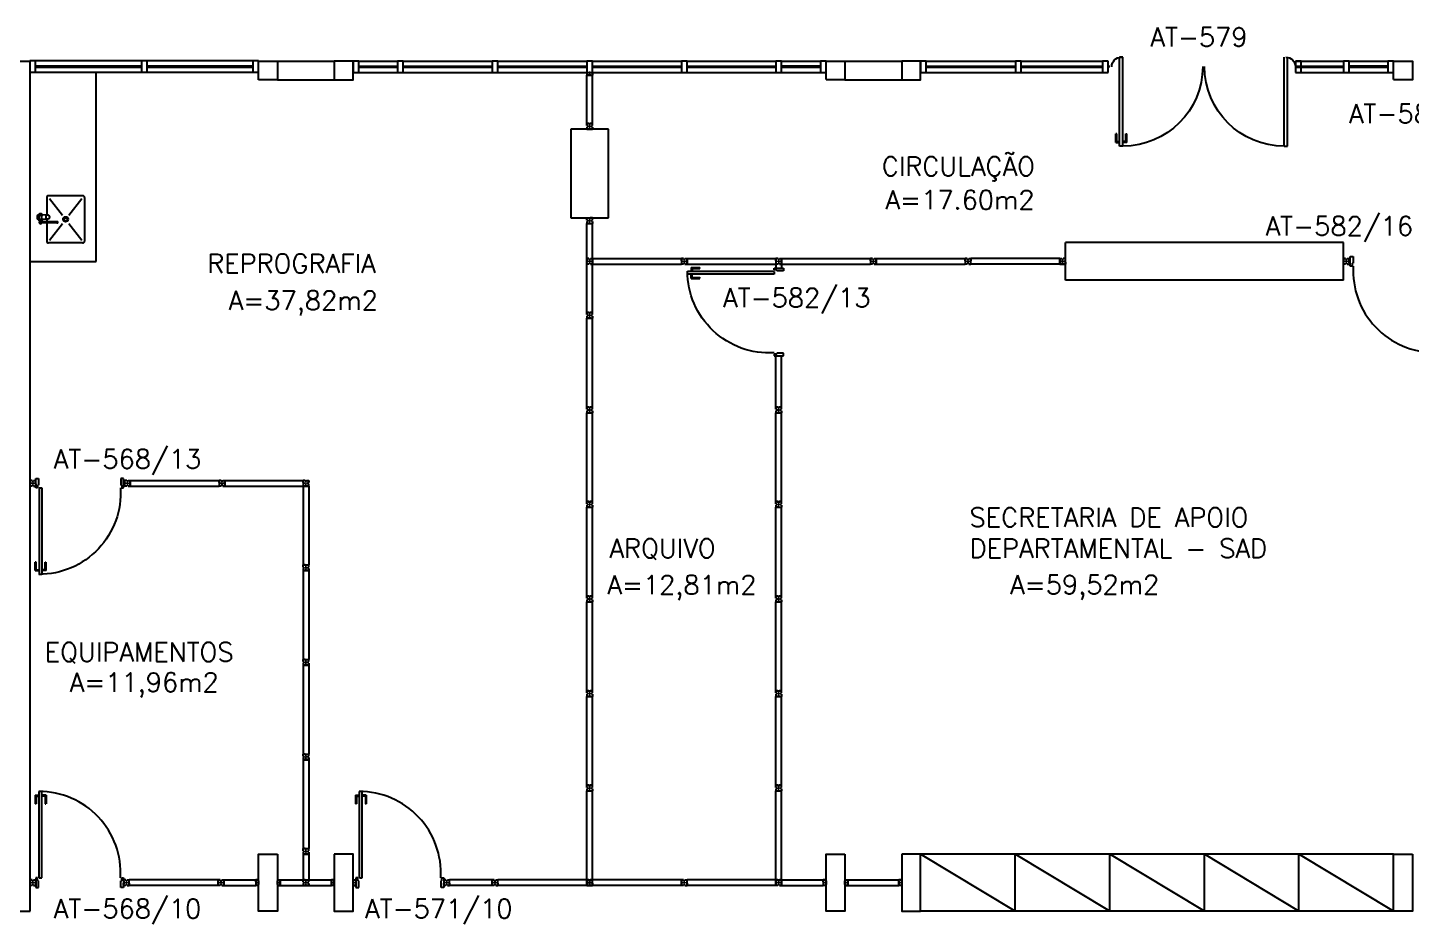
# Model space of a CAD drawing. Extents: x 34 to 586, y 527 to 658.
# Drawn here: x 136.13 to 150.76, y 550.51 to 560 of the extents above; entities that cross this region are included whole.
import ezdxf

# ---------------------------------------------------------------- set-up
doc = ezdxf.new("R2010")
doc.units = 0
doc.header["$LTSCALE"] = 0.02
doc.header["$MEASUREMENT"] = 0
doc.layers.get('0').update_dxf_attribs({"linetype": 'CONTINUOUS'})
for name, color, linetype in [('ALV', 2, 'CONTINUOUS'), ('AREA', 2, 'CONTINUOUS'), ('BANC', 2, 'CONTINUOUS'), ('DIV', 2, 'CONTINUOUS'), ('ESQ', 2, 'CONTINUOUS'), ('ESTR', 3, 'CONTINUOUS'), ('PEÇAS', 1, 'CONTINUOUS'), ('TEXTO', 2, 'CONTINUOUS'), ('TEXTO-ENDEREÇO', 2, 'CONTINUOUS')]:
    doc.layers.add(name, color=color, linetype=linetype)
doc.styles.add('UNB-100', font='simplex.shx', dxfattribs={"height": 0.2})
doc.styles.add('UNB-100-1', font='simplex.shx', dxfattribs={"height": 0.2})

# ---------------------------------------------------------------- blocks, each defined once
blk = doc.blocks.new('DIV-TTN')
for p, q in [((-0.0051, 0), (0.0051, 0)), ((0, -0.0051), (0, 0.0051)), ((0.0205, 0.006), (0.03, 0.006)), ((0.0205, -0.006), (0.0205, 0.006)), ((0.03, 0.03), (0.97, 0.03)), ((0.03, 0.03), (0.03, -0.03)), ((0.03, 0.009), (0.03, 0.027)), ((0.03, 0.005), (0.03, -0.005)), ((0.97, 0.03), (0.97, -0.03)), ((0.9795, 0.006), (0.97, 0.006)), ((0.97, 0.005), (0.97, -0.005)), ((0.9795, -0.006), (0.9795, 0.006)), ((1.0051, 0), (0.9949, 0)), ((0.9949, 0), (1.0051, 0)), ((1, -0.0051), (1, 0.0051)), ((0.0205, -0.006), (0.03, -0.006)), ((0.03, -0.03), (0.03, -0.009)), ((0.03, -0.009), (0.03, -0.027)), ((0.03, -0.03), (0.97, -0.03)), ((0.9795, -0.006), (0.97, -0.006))]:
    blk.add_line(p, q)
blk = doc.blocks.new('ESQCIR-TTN')
for p, q in [((0, 0), (0, -0.12)), ((0.06, 0), (0, 0)), ((0.06, 0), (0.477, 0)), ((0.06, -0.12), (0.06, 0)), ((0.53, 0), (0.47, 0)), ((0.47, 0), (0.47, -0.12)), ((0.53, 0), (1.472, 0)), ((0.53, -0.12), (0.53, 0)), ((1.53, 0), (1.47, 0)), ((1.47, 0), (1.47, -0.12)), ((1.53, 0), (2.472, 0)), ((1.53, -0.12), (1.53, 0)), ((2.53, 0), (2.47, 0)), ((2.47, 0), (2.47, -0.12)), ((2.53, 0), (3.472, 0)), ((2.53, -0.12), (2.53, 0)), ((3.53, 0), (3.47, 0)), ((3.47, 0), (3.47, -0.12)), ((3.53, 0), (4.472, 0)), ((3.53, -0.12), (3.53, 0)), ((4.53, 0), (4.47, 0)), ((4.47, 0), (4.47, -0.12)), ((4.53, 0), (4.941, 0)), ((4.53, -0.12), (4.53, 0)), ((4.941, 0), (4.941, -0.12)), ((5.001, 0), (4.941, 0)), ((5.001, -0.12), (5.001, 0)), ((0, -0.12), (0.06, -0.12)), ((0.06, -0.054), (0.477, -0.054)), ((0.06, -0.066), (0.477, -0.066)), ((0.06, -0.12), (0.477, -0.12)), ((0.47, -0.12), (0.53, -0.12)), ((0.53, -0.054), (1.472, -0.054)), ((0.53, -0.066), (1.472, -0.066)), ((0.53, -0.12), (1.472, -0.12)), ((1.47, -0.12), (1.53, -0.12)), ((1.53, -0.054), (2.472, -0.054)), ((1.53, -0.066), (2.472, -0.066)), ((1.53, -0.12), (2.472, -0.12)), ((2.47, -0.12), (2.53, -0.12)), ((2.53, -0.054), (3.472, -0.054)), ((2.53, -0.066), (3.472, -0.066)), ((2.53, -0.12), (3.472, -0.12)), ((3.47, -0.12), (3.53, -0.12)), ((3.53, -0.054), (4.472, -0.054)), ((3.53, -0.066), (4.472, -0.066)), ((3.53, -0.12), (4.472, -0.12)), ((4.47, -0.12), (4.53, -0.12)), ((4.53, -0.05), (4.941, -0.05)), ((4.53, -0.066), (4.941, -0.066)), ((4.53, -0.12), (4.941, -0.12)), ((4.941, -0.12), (5.001, -0.12))]:
    blk.add_line(p, q)
blk = doc.blocks.new('PDV2E-TTN')
at = {"layer": 'DIV', "color": 1}
for p, q in [((0.023, 0.925), (0.063, 0.925)), ((0.023, 0.925), (0.023, 0.835)), ((0.033, 0.915), (0.063, 0.915)), ((0.033, 0.915), (0.033, 0.835)), ((0.138, 0.925), (0.097, 0.925)), ((0.128, 0.915), (0.097, 0.915)), ((0.128, 0.915), (0.128, 0.835)), ((0.138, 0.925), (0.138, 0.835)), ((0.033, 0.835), (0.023, 0.835)), ((0.128, 0.835), (0.137, 0.835))]:
    blk.add_line(p, q, dxfattribs=at)
at = {"layer": 'DIV'}
for p, q in [((0.065, 0.05), (0.065, 0.965)), ((0.095, 0.965), (0.065, 0.965)), ((0.095, 0.05), (0.095, 0.965)), ((0.049, 0.05), (0.029, 0.05)), ((0.029, 0.05), (0.029, 0.035)), ((0.029, 0.035), (0.029, -0.035)), ((0.049, 0.02), (0.049, 0.05)), ((0.049, 0.02), (0.059, 0.02)), ((0.059, -0.05), (0.059, 0.02)), ((0.065, 0.05), (0.095, 0.05)), ((0.928, -0.05), (0.928, 0.02)), ((0.938, 0.02), (0.928, 0.02)), ((0.938, 0.05), (0.958, 0.05)), ((0.938, 0.02), (0.938, 0.05)), ((0.958, 0.05), (0.958, 0.035)), ((0.958, 0.035), (0.958, -0.035)), ((0.029, -0.035), (0.029, -0.05)), ((0.029, -0.05), (0.059, -0.05)), ((0.958, -0.05), (0.928, -0.05)), ((0.958, -0.035), (0.958, -0.05))]:
    blk.add_line(p, q, dxfattribs=at)
at = {"layer": 'DIV', "color": 1}
blk.add_arc((0.062, 0.1), 0.865, 356.6786, 90, dxfattribs=at)
blk = doc.blocks.new('DIVMT-TTN')
for p, q in [((-0.03, 0.03), (-0.03, 0.006)), ((-0.008, 0.03), (-0.03, 0.03)), ((-0.0185, 0.006), (-0.03, 0.006)), ((-0.0185, -0.006), (-0.0185, 0.006)), ((-0.008, 0.03), (-0.008, 0.02)), ((-0.008, 0.02), (0.008, 0.02)), ((-0.0051, 0), (0.0051, 0)), ((0.0051, 0), (-0.0051, 0)), ((-0.0051, 0), (0.0051, 0)), ((0, -0.0051), (0, 0.0051)), ((0, 0.0051), (0, -0.0051)), ((0.008, 0.03), (0.008, 0.02)), ((0.008, 0.03), (0.03, 0.03)), ((0.0205, 0.006), (0.03, 0.006)), ((0.0205, -0.006), (0.0205, 0.006)), ((0.0205, 0.006), (0.0205, -0.006)), ((0.0205, 0.006), (0.03, 0.006)), ((0.97, 0.03), (0.03, 0.03)), ((0.03, 0.006), (0.03, 0.03)), ((0.03, -0.03), (0.03, 0.03)), ((0.03, -0.005), (0.03, 0.005)), ((0.97, -0.03), (0.97, 0.03)), ((0.97, 0.03), (0.97, 0.009)), ((0.97, 0.009), (0.97, 0.027)), ((0.9795, 0.006), (0.97, 0.006)), ((0.97, -0.005), (0.97, 0.005)), ((0.9795, 0.006), (0.9795, -0.006)), ((1.0051, 0), (0.9949, 0)), ((1, 0.0051), (1, -0.0051)), ((-0.0185, -0.006), (-0.03, -0.006)), ((-0.03, -0.03), (-0.03, -0.006)), ((-0.008, -0.03), (-0.03, -0.03)), ((-0.008, -0.03), (-0.008, -0.02)), ((-0.008, -0.02), (0.008, -0.02)), ((0.008, -0.03), (0.008, -0.02)), ((0.008, -0.03), (0.03, -0.03)), ((0.0205, -0.006), (0.03, -0.006)), ((0.0205, -0.006), (0.03, -0.006)), ((0.03, -0.006), (0.03, -0.03)), ((0.97, -0.03), (0.03, -0.03)), ((0.9795, -0.006), (0.97, -0.006)), ((0.97, -0.009), (0.97, -0.027))]:
    blk.add_line(p, q)
blk = doc.blocks.new('PILINT-TTN')
for points in [[(0, -0.197), (0, 0), (0.2, 0), (0.2, -0.2), (0, -0.2)], [(1, 0), (0.8, 0), (0.8, -0.2), (1, -0.2), (1, 0), (1, -0.12)]]:
    blk.add_lwpolyline(points)
for points in [[(0.2, -8.39), (0.2, -8.99), (0, -8.99), (0, -8.39)], [(0.8, -8.39), (0.8, -8.99), (1, -8.99), (1, -8.39)]]:
    blk.add_lwpolyline(points, close=True)
blk = doc.blocks.new('MTT-TTN')
for p, q in [((-0.008, 0.03), (-0.03, 0.03)), ((-0.03, 0.03), (-0.03, 0.006)), ((-0.0185, 0.006), (-0.03, 0.006)), ((-0.0185, -0.006), (-0.0185, 0.006)), ((-0.008, 0.03), (-0.008, 0.02)), ((-0.008, 0.02), (0.008, 0.02)), ((-0.0051, 0), (0.0051, 0)), ((0, -0.0051), (0, 0.0051)), ((0.008, 0.03), (0.03, 0.03)), ((0.008, 0.03), (0.008, 0.02)), ((0.0205, -0.006), (0.0205, 0.006)), ((0.0205, 0.006), (0.03, 0.006)), ((0.03, 0.006), (0.03, 0.03)), ((-0.03, -0.03), (-0.03, -0.006)), ((-0.0185, -0.006), (-0.03, -0.006)), ((-0.008, -0.03), (-0.03, -0.03)), ((-0.008, -0.02), (0.008, -0.02)), ((-0.008, -0.03), (-0.008, -0.02)), ((0.008, -0.03), (0.008, -0.02)), ((0.008, -0.03), (0.03, -0.03)), ((0.0205, -0.006), (0.03, -0.006)), ((0.03, -0.006), (0.03, -0.03))]:
    blk.add_line(p, q)
blk = doc.blocks.new('MTINI-TTN')
for p, q in [((-0.03, 0.008), (-0.03, 0.03)), ((0.03, 0.03), (-0.03, 0.03)), ((-0.03, 0.008), (-0.02, 0.008)), ((-0.009, 0.03), (-0.027, 0.03)), ((-0.02, 0.008), (-0.02, 0)), ((-0.001, 0), (-0.02, 0)), ((-0.006, 0.02), (-0.006, 0.03)), ((-0.006, 0.023), (-0.006, 0.027)), ((-0.006, 0.02), (0.006, 0.02)), ((0.005, 0.03), (-0.005, 0.03)), ((0.005, 0), (-0.005, 0)), ((0.004, 0.02), (-0.004, 0.02)), ((0.02, 0), (-0.001, 0)), ((0, -0.005), (0, 0.005)), ((0.006, 0.02), (0.006, 0.03)), ((0.006, 0.023), (0.006, 0.027)), ((0.009, 0.03), (0.027, 0.03)), ((0.03, 0.008), (0.02, 0.008)), ((0.02, 0), (0.02, 0.008)), ((0.03, 0.008), (0.03, 0.03))]:
    blk.add_line(p, q)
blk = doc.blocks.new('INOXA1-P-TTN')
for p, q in [((0.12, 0.23), (0.12, 0.047)), ((0.22, 0.25), (0.14, 0.25)), ((0.15, 0.22), (0.287, 0.043)), ((0.5, 0.25), (0.22, 0.25)), ((0.353, 0.043), (0.49, 0.22)), ((0.52, 0.23), (0.52, -0.23)), ((0.043, 0.008), (0.043, -0.022)), ((0.062, 0.04), (0.071, 0.04)), ((0.131, 0.048), (0.076, 0.043)), ((0.131, -0.002), (0.076, 0.003)), ((0.22, -0.027), (0.054, -0.027)), ((0.22, -0.037), (0.054, -0.037)), ((0.063, -0.003), (0.063, -0.021)), ((0.12, -0.001), (0.12, -0.027)), ((0.12, -0.037), (0.12, -0.23)), ((0.15, -0.22), (0.287, -0.043)), ((0.231, -0.027), (0.22, -0.027)), ((0.231, -0.037), (0.22, -0.037)), ((0.353, -0.043), (0.49, -0.22)), ((0.22, -0.25), (0.14, -0.25)), ((0.5, -0.25), (0.22, -0.25))]:
    blk.add_line(p, q)
blk.add_lwpolyline([(0.076, 0.003), (0.072, 0.004), (0.069, 0.009), (0.067, 0.015), (0.066, 0.023), (0.067, 0.031), (0.069, 0.037), (0.072, 0.042), (0.076, 0.043)])
blk.add_lwpolyline([(0.131, 0.048), (0.137, 0.046), (0.143, 0.041), (0.147, 0.033), (0.148, 0.023), (0.147, 0.013), (0.143, 0.006), (0.137, 0), (0.131, -0.002), (0.125, 0), (0.119, 0.006), (0.115, 0.013), (0.114, 0.023), (0.115, 0.033), (0.119, 0.041), (0.125, 0.046)], close=True)
for radius in [0.0266, 0.0163]:
    blk.add_circle((0.32, 0), radius)
for centre, radius, start, end in [((0.14, 0.23), 0.02, 90, 180), ((0.5, 0.23), 0.02, 360, 90), ((0.054, 0.023), 0.0349, 36.1705, 252.2568), ((0.054, 0.023), 0.0189, 62.7367, 235.7375), ((0.073, -0.003), 0.01, 102.8285, 180), ((0.054, 0.023), 0.0349, 285.5373, 323.9987), ((0.054, -0.032), 0.0145, 20.161, 339.839), ((0.054, -0.032), 0.005, 90.0037, 269.9963), ((0.231, -0.032), 0.00738, 222.6559, 137.3441), ((0.231, -0.032), 0.005, 269.9935, 90.0065), ((0.14, -0.23), 0.02, 180, 270), ((0.5, -0.23), 0.02, 270, 360)]:
    blk.add_arc(centre, radius, start, end)
blk = doc.blocks.new('PDVDP-TTN')
at = {"color": 2}
for p, q in [((0.112, 0.84), (0.112, -0.1)), ((0.147, 0.84), (0.112, 0.84)), ((0.147, 0.84), (0.147, -0.1)), ((1.853, 0.84), (1.888, 0.84)), ((1.853, 0.84), (1.853, -0.1)), ((1.888, 0.84), (1.888, -0.1)), ((0.009, 0), (-0.009, 0)), ((0, -0.012), (0, 0.01)), ((0.147, -0.1), (0.112, -0.1))]:
    blk.add_line(p, q, dxfattribs=at)
at = {"color": 1}
for centre, radius, start, end in [((0.148, -0.002), 0.843, 0, 90), ((1.853, -0.002), 0.843, 90, 180), ((0.131, 0), 0.101, 180, 270), ((1.87, 0), 0.101, 270, 0)]:
    blk.add_arc(centre, radius, start, end, dxfattribs=at)

msp = doc.modelspace()

# ---------------------------------------------------------------- linework, layer by layer
at = {"layer": 'ALV'}
for p, q in [((133.176, 559.643), (136.16, 559.643)), ((136.16, 550.653), (136.16, 559.643)), ((138.776, 559.643), (139.378, 559.643)), ((144.776, 559.643), (145.378, 559.643)), ((138.776, 559.443), (139.378, 559.443)), ((144.776, 559.443), (145.378, 559.443)), ((133.576, 550.653), (136.16, 550.653))]:
    msp.add_line(p, q, dxfattribs=at)
at = {"layer": 'BANC'}
for p, q in [((136.86, 557.524), (136.86, 559.524)), ((136.16, 557.524), (136.86, 557.524))]:
    msp.add_line(p, q, dxfattribs=at)
at = {"layer": 'DIV'}
for p, q in [((142.046, 559.515), (142.056, 559.515)), ((142.046, 559.515), (142.046, 559.493)), ((142.046, 558.983), (142.046, 559.493)), ((142.07, 559.493), (142.046, 559.493)), ((142.046, 559.493), (142.106, 559.493)), ((142.056, 559.523), (142.056, 559.515)), ((142.07, 559.503), (142.082, 559.503)), ((142.07, 559.503), (142.07, 559.493)), ((142.082, 559.503), (142.07, 559.503)), ((142.07, 559.503), (142.07, 559.493)), ((142.071, 559.523), (142.081, 559.523)), ((142.081, 559.523), (142.071, 559.523)), ((142.071, 559.493), (142.081, 559.493)), ((142.076, 559.528), (142.076, 559.518)), ((142.076, 559.518), (142.076, 559.528)), ((142.076, 559.528), (142.076, 559.518)), ((142.082, 559.503), (142.082, 559.493)), ((142.082, 559.503), (142.082, 559.493)), ((142.082, 559.493), (142.106, 559.493)), ((142.096, 559.523), (142.096, 559.515)), ((142.106, 559.515), (142.096, 559.515)), ((142.106, 559.515), (142.106, 559.493)), ((142.106, 558.983), (142.106, 559.493)), ((142.046, 558.983), (142.106, 558.983)), ((142.046, 558.961), (142.046, 558.983)), ((142.046, 558.983), (142.07, 558.983)), ((142.067, 558.983), (142.049, 558.983)), ((142.07, 558.974), (142.07, 558.983)), ((142.07, 558.972), (142.07, 558.983)), ((142.071, 558.983), (142.081, 558.983)), ((142.082, 558.974), (142.082, 558.983)), ((142.082, 558.972), (142.082, 558.983)), ((142.106, 558.983), (142.082, 558.983)), ((142.085, 558.983), (142.103, 558.983)), ((142.106, 558.983), (142.085, 558.983)), ((142.106, 558.961), (142.106, 558.983)), ((142.276, 558.923), (141.876, 558.923)), ((141.876, 558.923), (141.876, 557.983)), ((142.046, 558.961), (142.056, 558.961)), ((142.046, 558.945), (142.056, 558.945)), ((142.046, 558.945), (142.046, 558.923)), ((142.07, 558.923), (142.046, 558.923)), ((142.046, 558.923), (142.106, 558.923)), ((142.056, 558.961), (142.056, 558.945)), ((142.082, 558.974), (142.07, 558.974)), ((142.07, 558.972), (142.082, 558.972)), ((142.07, 558.933), (142.082, 558.933)), ((142.07, 558.933), (142.07, 558.923)), ((142.082, 558.933), (142.07, 558.933)), ((142.07, 558.933), (142.07, 558.923)), ((142.081, 558.953), (142.071, 558.953)), ((142.071, 558.953), (142.081, 558.953)), ((142.081, 558.953), (142.071, 558.953)), ((142.071, 558.923), (142.081, 558.923)), ((142.076, 558.948), (142.076, 558.958)), ((142.076, 558.958), (142.076, 558.948)), ((142.076, 558.948), (142.076, 558.958)), ((142.076, 558.958), (142.076, 558.948)), ((142.082, 558.933), (142.082, 558.923)), ((142.082, 558.933), (142.082, 558.923)), ((142.082, 558.923), (142.106, 558.923)), ((142.106, 558.961), (142.096, 558.961)), ((142.096, 558.961), (142.096, 558.945)), ((142.106, 558.945), (142.096, 558.945)), ((142.106, 558.945), (142.106, 558.923)), ((142.276, 557.983), (142.276, 558.923)), ((147.65, 558.873), (147.64, 558.873)), ((147.64, 558.783), (147.64, 558.873)), ((147.65, 558.793), (147.65, 558.873)), ((147.745, 558.873), (147.755, 558.873)), ((147.745, 558.793), (147.745, 558.873)), ((147.755, 558.783), (147.755, 558.873)), ((147.64, 558.783), (147.68, 558.783)), ((147.65, 558.793), (147.68, 558.793)), ((147.745, 558.793), (147.715, 558.793)), ((147.755, 558.783), (147.715, 558.783)), ((141.876, 557.983), (142.276, 557.983)), ((150.046, 557.724), (147.106, 557.724)), ((147.106, 557.324), (147.106, 557.724)), ((150.046, 557.324), (150.046, 557.724)), ((147.046, 557.532), (147.046, 557.554)), ((147.046, 557.554), (147.07, 557.554)), ((147.046, 557.532), (147.056, 557.532)), ((147.056, 557.532), (147.056, 557.516)), ((147.07, 557.543), (147.07, 557.554)), ((147.07, 557.543), (147.082, 557.543)), ((147.071, 557.524), (147.081, 557.524)), ((147.081, 557.524), (147.071, 557.524)), ((147.076, 557.529), (147.076, 557.519)), ((147.076, 557.519), (147.076, 557.529)), ((147.076, 557.529), (147.076, 557.519)), ((147.082, 557.543), (147.082, 557.554)), ((147.106, 557.554), (147.082, 557.554)), ((147.106, 557.532), (147.096, 557.532)), ((147.096, 557.532), (147.096, 557.516)), ((147.106, 557.532), (147.106, 557.554)), ((144.046, 557.494), (144.046, 557.453)), ((144.106, 557.494), (144.106, 557.453)), ((147.046, 557.516), (147.056, 557.516)), ((147.046, 557.516), (147.046, 557.494)), ((147.07, 557.494), (147.046, 557.494)), ((147.046, 557.494), (147.106, 557.494)), ((147.07, 557.504), (147.082, 557.504)), ((147.07, 557.504), (147.07, 557.494)), ((147.082, 557.504), (147.07, 557.504)), ((147.07, 557.504), (147.07, 557.494)), ((147.071, 557.494), (147.081, 557.494)), ((147.082, 557.504), (147.082, 557.494)), ((147.082, 557.504), (147.082, 557.494)), ((147.082, 557.494), (147.106, 557.494)), ((147.106, 557.516), (147.096, 557.516)), ((147.106, 557.516), (147.106, 557.494)), ((150.046, 557.324), (147.106, 557.324)), ((144.045, 555.983), (144.045, 556.524)), ((144.105, 555.983), (144.105, 556.524)), ((144.045, 555.983), (144.105, 555.983)), ((144.066, 555.983), (144.048, 555.983)), ((144.069, 555.974), (144.069, 555.983)), ((144.081, 555.974), (144.069, 555.974)), ((144.07, 555.983), (144.08, 555.983)), ((144.08, 555.953), (144.07, 555.953)), ((144.075, 555.948), (144.075, 555.958)), ((144.081, 555.974), (144.081, 555.983)), ((144.084, 555.983), (144.102, 555.983)), ((144.105, 555.983), (144.084, 555.983)), ((137.16, 555.184), (137.16, 555.208)), ((137.182, 555.208), (137.16, 555.208)), ((137.16, 555.208), (137.16, 555.148)), ((137.17, 555.184), (137.16, 555.184)), ((137.17, 555.184), (137.16, 555.184)), ((137.16, 555.183), (137.16, 555.173)), ((137.17, 555.184), (137.17, 555.172)), ((137.17, 555.172), (137.17, 555.184)), ((137.182, 555.208), (137.182, 555.198)), ((137.198, 555.198), (137.182, 555.198)), ((137.195, 555.178), (137.185, 555.178)), ((137.185, 555.178), (137.195, 555.178)), ((137.195, 555.178), (137.185, 555.178)), ((137.19, 555.183), (137.19, 555.173)), ((137.19, 555.173), (137.19, 555.183)), ((137.198, 555.208), (137.198, 555.198)), ((137.198, 555.208), (137.22, 555.208)), ((137.209, 555.184), (137.22, 555.184)), ((137.209, 555.184), (137.209, 555.172)), ((137.22, 555.208), (137.22, 555.184)), ((138.185, 555.178), (138.195, 555.178)), ((138.19, 555.173), (138.19, 555.183)), ((138.211, 555.172), (138.211, 555.184)), ((138.211, 555.184), (138.22, 555.184)), ((138.22, 555.208), (139.046, 555.208)), ((138.22, 555.208), (138.22, 555.148)), ((138.22, 555.187), (138.22, 555.205)), ((138.22, 555.183), (138.22, 555.173)), ((139.046, 555.184), (139.046, 555.208)), ((139.068, 555.208), (139.046, 555.208)), ((139.046, 555.208), (139.046, 555.148)), ((139.056, 555.184), (139.046, 555.184)), ((139.056, 555.184), (139.046, 555.184)), ((139.046, 555.183), (139.046, 555.173)), ((139.056, 555.184), (139.056, 555.172)), ((139.056, 555.172), (139.056, 555.184)), ((139.068, 555.208), (139.068, 555.198)), ((139.084, 555.198), (139.068, 555.198)), ((139.081, 555.178), (139.071, 555.178)), ((139.081, 555.178), (139.071, 555.178)), ((139.071, 555.178), (139.081, 555.178)), ((139.081, 555.178), (139.071, 555.178)), ((139.076, 555.183), (139.076, 555.173)), ((139.076, 555.183), (139.076, 555.173)), ((139.076, 555.173), (139.076, 555.183)), ((139.084, 555.208), (139.084, 555.198)), ((139.084, 555.208), (139.106, 555.208)), ((139.095, 555.184), (139.106, 555.184)), ((139.095, 555.184), (139.095, 555.172)), ((139.106, 555.208), (139.106, 555.184)), ((137.16, 555.172), (137.16, 555.148)), ((137.17, 555.172), (137.16, 555.172)), ((137.17, 555.172), (137.16, 555.172)), ((137.182, 555.148), (137.16, 555.148)), ((137.182, 555.148), (137.182, 555.158)), ((137.198, 555.158), (137.182, 555.158)), ((137.198, 555.148), (137.198, 555.158)), ((137.198, 555.148), (137.22, 555.148)), ((137.209, 555.172), (137.22, 555.172)), ((137.22, 555.148), (137.22, 555.172)), ((138.211, 555.172), (138.22, 555.172)), ((138.22, 555.169), (138.22, 555.151)), ((138.22, 555.148), (138.22, 555.169)), ((138.22, 555.148), (139.046, 555.148)), ((139.046, 555.172), (139.046, 555.148)), ((139.056, 555.172), (139.046, 555.172)), ((139.056, 555.172), (139.046, 555.172)), ((139.046, 555.148), (139.046, 554.313)), ((139.046, 555.148), (139.106, 555.148)), ((139.068, 555.148), (139.046, 555.148)), ((139.067, 555.148), (139.049, 555.148)), ((139.068, 555.148), (139.068, 555.158)), ((139.084, 555.158), (139.068, 555.158)), ((139.082, 555.158), (139.07, 555.158)), ((139.07, 555.158), (139.07, 555.148)), ((139.071, 555.148), (139.081, 555.148)), ((139.082, 555.158), (139.082, 555.148)), ((139.084, 555.148), (139.084, 555.158)), ((139.084, 555.148), (139.106, 555.148)), ((139.085, 555.148), (139.103, 555.148)), ((139.106, 555.148), (139.085, 555.148)), ((139.095, 555.172), (139.106, 555.172)), ((139.106, 555.148), (139.106, 555.172)), ((139.106, 555.148), (139.106, 554.313)), ((139.07, 554.313), (139.046, 554.313)), ((139.046, 554.291), (139.046, 554.313)), ((139.046, 554.313), (139.106, 554.313)), ((139.07, 554.304), (139.07, 554.313)), ((139.07, 554.304), (139.07, 554.313)), ((139.07, 554.304), (139.082, 554.304)), ((139.082, 554.304), (139.07, 554.304)), ((139.071, 554.313), (139.081, 554.313)), ((139.082, 554.313), (139.106, 554.313)), ((139.082, 554.304), (139.082, 554.313)), ((139.082, 554.304), (139.082, 554.313)), ((139.106, 554.291), (139.106, 554.313)), ((139.046, 554.291), (139.056, 554.291)), ((139.046, 554.275), (139.056, 554.275)), ((139.046, 554.275), (139.046, 554.253)), ((139.046, 554.253), (139.07, 554.253)), ((139.056, 554.275), (139.056, 554.291)), ((139.07, 554.265), (139.07, 554.253)), ((139.07, 554.265), (139.082, 554.265)), ((139.071, 554.283), (139.081, 554.283)), ((139.081, 554.283), (139.071, 554.283)), ((139.076, 554.278), (139.076, 554.288)), ((139.076, 554.288), (139.076, 554.278)), ((139.076, 554.278), (139.076, 554.288)), ((139.082, 554.265), (139.082, 554.253)), ((139.106, 554.253), (139.082, 554.253)), ((139.106, 554.291), (139.096, 554.291)), ((139.096, 554.275), (139.096, 554.291)), ((139.106, 554.275), (139.096, 554.275)), ((139.106, 554.275), (139.106, 554.253)), ((142.046, 551.961), (142.046, 551.983)), ((142.046, 551.983), (142.07, 551.983)), ((142.046, 551.961), (142.056, 551.961)), ((142.056, 551.961), (142.056, 551.945)), ((142.07, 551.972), (142.07, 551.983)), ((142.07, 551.972), (142.082, 551.972)), ((142.082, 551.972), (142.082, 551.983)), ((142.106, 551.983), (142.082, 551.983)), ((142.106, 551.961), (142.096, 551.961)), ((142.096, 551.961), (142.096, 551.945)), ((142.106, 551.961), (142.106, 551.983)), ((144.045, 551.961), (144.045, 551.983)), ((144.045, 551.983), (144.069, 551.983)), ((144.045, 551.961), (144.055, 551.961)), ((144.055, 551.961), (144.055, 551.945)), ((144.069, 551.972), (144.069, 551.983)), ((144.069, 551.972), (144.081, 551.972)), ((144.081, 551.972), (144.081, 551.983)), ((144.105, 551.983), (144.081, 551.983)), ((144.105, 551.961), (144.095, 551.961)), ((144.095, 551.961), (144.095, 551.945)), ((144.105, 551.961), (144.105, 551.983)), ((142.046, 551.945), (142.056, 551.945)), ((142.046, 551.945), (142.046, 551.923)), ((142.07, 551.923), (142.046, 551.923)), ((142.046, 551.923), (142.106, 551.923)), ((142.07, 551.933), (142.082, 551.933)), ((142.07, 551.933), (142.07, 551.923)), ((142.082, 551.933), (142.07, 551.933)), ((142.07, 551.933), (142.07, 551.923)), ((142.071, 551.953), (142.081, 551.953)), ((142.081, 551.953), (142.071, 551.953)), ((142.071, 551.923), (142.081, 551.923)), ((142.076, 551.958), (142.076, 551.948)), ((142.076, 551.948), (142.076, 551.958)), ((142.076, 551.958), (142.076, 551.948)), ((142.082, 551.933), (142.082, 551.923)), ((142.082, 551.933), (142.082, 551.923)), ((142.082, 551.923), (142.106, 551.923)), ((142.106, 551.945), (142.096, 551.945)), ((142.106, 551.945), (142.106, 551.923)), ((144.045, 551.945), (144.055, 551.945)), ((144.045, 551.945), (144.045, 551.923)), ((144.069, 551.923), (144.045, 551.923)), ((144.045, 551.923), (144.105, 551.923)), ((144.069, 551.933), (144.081, 551.933)), ((144.069, 551.933), (144.069, 551.923)), ((144.081, 551.933), (144.069, 551.933)), ((144.069, 551.933), (144.069, 551.923)), ((144.07, 551.953), (144.08, 551.953)), ((144.08, 551.953), (144.07, 551.953)), ((144.07, 551.923), (144.08, 551.923)), ((144.075, 551.958), (144.075, 551.948)), ((144.075, 551.948), (144.075, 551.958)), ((144.075, 551.958), (144.075, 551.948)), ((144.081, 551.933), (144.081, 551.923)), ((144.081, 551.933), (144.081, 551.923)), ((144.081, 551.923), (144.105, 551.923)), ((144.105, 551.945), (144.095, 551.945)), ((144.105, 551.945), (144.105, 551.923)), ((139.046, 551.253), (139.046, 550.983)), ((139.046, 551.253), (139.106, 551.253)), ((139.067, 551.253), (139.049, 551.253)), ((139.082, 551.263), (139.07, 551.263)), ((139.07, 551.263), (139.07, 551.253)), ((139.081, 551.283), (139.071, 551.283)), ((139.071, 551.253), (139.081, 551.253)), ((139.076, 551.288), (139.076, 551.278)), ((139.082, 551.263), (139.082, 551.253)), ((139.085, 551.253), (139.103, 551.253)), ((139.106, 551.253), (139.085, 551.253)), ((139.106, 551.253), (139.106, 550.983)), ((136.16, 550.983), (136.16, 550.959)), ((136.182, 550.983), (136.16, 550.983)), ((136.172, 550.959), (136.16, 550.959)), ((136.172, 550.947), (136.16, 550.947)), ((136.16, 550.923), (136.16, 550.947)), ((136.172, 550.947), (136.172, 550.959)), ((136.182, 550.983), (136.182, 550.973)), ((136.182, 550.973), (136.198, 550.973)), ((136.185, 550.953), (136.195, 550.953)), ((136.195, 550.953), (136.185, 550.953)), ((136.185, 550.953), (136.195, 550.953)), ((136.19, 550.948), (136.19, 550.958)), ((136.19, 550.958), (136.19, 550.948)), ((136.198, 550.983), (136.198, 550.973)), ((136.198, 550.983), (136.22, 550.983)), ((136.211, 550.959), (136.22, 550.959)), ((136.211, 550.947), (136.211, 550.959)), ((136.211, 550.959), (136.211, 550.947)), ((136.211, 550.959), (136.22, 550.959)), ((136.211, 550.947), (136.22, 550.947)), ((136.211, 550.947), (136.22, 550.947)), ((136.22, 550.959), (136.22, 550.983)), ((136.22, 550.923), (136.22, 550.983)), ((136.22, 550.948), (136.22, 550.958)), ((136.22, 550.947), (136.22, 550.923)), ((138.209, 550.983), (138.546, 550.983)), ((138.209, 550.983), (138.209, 550.923)), ((138.568, 550.983), (138.546, 550.983)), ((138.546, 550.983), (138.546, 550.923)), ((138.546, 550.962), (138.546, 550.98)), ((138.556, 550.959), (138.546, 550.959)), ((138.546, 550.958), (138.546, 550.948)), ((138.556, 550.947), (138.546, 550.947)), ((138.546, 550.944), (138.546, 550.926)), ((138.554, 550.959), (138.549, 550.959)), ((138.554, 550.947), (138.549, 550.947)), ((138.556, 550.947), (138.556, 550.959)), ((138.556, 550.957), (138.556, 550.949)), ((138.568, 550.983), (138.568, 550.973)), ((138.576, 550.973), (138.568, 550.973)), ((138.581, 550.953), (138.571, 550.953)), ((138.576, 550.973), (138.576, 550.952)), ((138.576, 550.958), (138.576, 550.948)), ((138.576, 550.952), (138.576, 550.933)), ((138.797, 550.947), (138.797, 550.959)), ((138.797, 550.959), (138.806, 550.959)), ((138.797, 550.947), (138.806, 550.947)), ((138.806, 550.983), (138.806, 550.923)), ((138.806, 550.983), (139.346, 550.983)), ((138.806, 550.962), (138.806, 550.98)), ((138.806, 550.958), (138.806, 550.948)), ((138.806, 550.944), (138.806, 550.926)), ((138.806, 550.923), (138.806, 550.944)), ((139.07, 550.983), (139.046, 550.983)), ((139.046, 550.961), (139.046, 550.983)), ((139.046, 550.983), (139.106, 550.983)), ((139.046, 550.961), (139.056, 550.961)), ((139.046, 550.945), (139.056, 550.945)), ((139.046, 550.945), (139.046, 550.923)), ((139.056, 550.945), (139.056, 550.961)), ((139.07, 550.974), (139.07, 550.983)), ((139.07, 550.974), (139.07, 550.983)), ((139.07, 550.974), (139.082, 550.974)), ((139.082, 550.974), (139.07, 550.974)), ((139.071, 550.983), (139.081, 550.983)), ((139.071, 550.953), (139.081, 550.953)), ((139.081, 550.953), (139.071, 550.953)), ((139.076, 550.948), (139.076, 550.958)), ((139.076, 550.958), (139.076, 550.948)), ((139.076, 550.948), (139.076, 550.958)), ((139.082, 550.983), (139.106, 550.983)), ((139.082, 550.974), (139.082, 550.983)), ((139.082, 550.974), (139.082, 550.983)), ((139.106, 550.961), (139.096, 550.961)), ((139.096, 550.945), (139.096, 550.961)), ((139.106, 550.945), (139.096, 550.945)), ((139.106, 550.961), (139.106, 550.983)), ((139.106, 550.945), (139.106, 550.923)), ((139.571, 550.953), (139.581, 550.953)), ((139.584, 550.973), (139.576, 550.973)), ((139.576, 550.954), (139.576, 550.973)), ((139.576, 550.948), (139.576, 550.958)), ((139.576, 550.933), (139.576, 550.954)), ((139.584, 550.983), (139.606, 550.983)), ((139.584, 550.983), (139.584, 550.973)), ((139.597, 550.959), (139.606, 550.959)), ((139.597, 550.959), (139.597, 550.947)), ((139.597, 550.949), (139.597, 550.957)), ((139.597, 550.947), (139.606, 550.947)), ((139.599, 550.959), (139.603, 550.959)), ((139.599, 550.947), (139.603, 550.947)), ((139.606, 550.923), (139.606, 550.983)), ((139.606, 550.962), (139.606, 550.98)), ((139.606, 550.948), (139.606, 550.958)), ((139.606, 550.944), (139.606, 550.926)), ((140.535, 550.983), (140.535, 550.959)), ((140.557, 550.983), (140.535, 550.983)), ((140.546, 550.959), (140.535, 550.959)), ((140.546, 550.947), (140.535, 550.947)), ((140.535, 550.923), (140.535, 550.947)), ((140.546, 550.947), (140.546, 550.959)), ((140.557, 550.983), (140.557, 550.973)), ((140.557, 550.973), (140.573, 550.973)), ((140.56, 550.953), (140.57, 550.953)), ((140.57, 550.953), (140.56, 550.953)), ((140.56, 550.953), (140.57, 550.953)), ((140.565, 550.948), (140.565, 550.958)), ((140.565, 550.958), (140.565, 550.948)), ((140.573, 550.983), (140.573, 550.973)), ((140.573, 550.983), (140.595, 550.983)), ((140.585, 550.959), (140.595, 550.959)), ((140.585, 550.947), (140.585, 550.959)), ((140.585, 550.959), (140.585, 550.947)), ((140.585, 550.959), (140.595, 550.959)), ((140.585, 550.947), (140.595, 550.947)), ((140.585, 550.947), (140.595, 550.947)), ((141.046, 550.983), (140.595, 550.983)), ((140.595, 550.959), (140.595, 550.983)), ((140.595, 550.923), (140.595, 550.983)), ((140.595, 550.948), (140.595, 550.958)), ((140.595, 550.947), (140.595, 550.923)), ((141.046, 550.923), (141.046, 550.983)), ((141.046, 550.983), (141.046, 550.962)), ((141.046, 550.962), (141.046, 550.98)), ((141.056, 550.959), (141.046, 550.959)), ((141.046, 550.948), (141.046, 550.958)), ((141.056, 550.947), (141.046, 550.947)), ((141.046, 550.944), (141.046, 550.926)), ((141.056, 550.959), (141.056, 550.947)), ((141.081, 550.953), (141.071, 550.953)), ((141.076, 550.958), (141.076, 550.948)), ((142.046, 550.961), (142.046, 550.983)), ((142.046, 550.983), (142.07, 550.983)), ((142.046, 550.961), (142.056, 550.961)), ((142.046, 550.945), (142.056, 550.945)), ((142.046, 550.945), (142.046, 550.923)), ((142.056, 550.961), (142.056, 550.945)), ((142.07, 550.972), (142.07, 550.983)), ((142.07, 550.972), (142.082, 550.972)), ((142.071, 550.953), (142.081, 550.953)), ((142.081, 550.953), (142.071, 550.953)), ((142.076, 550.958), (142.076, 550.948)), ((142.076, 550.948), (142.076, 550.958)), ((142.076, 550.958), (142.076, 550.948)), ((142.082, 550.972), (142.082, 550.983)), ((142.106, 550.983), (142.082, 550.983)), ((142.106, 550.961), (142.096, 550.961)), ((142.096, 550.961), (142.096, 550.945)), ((142.106, 550.945), (142.096, 550.945)), ((142.106, 550.961), (142.106, 550.983)), ((142.106, 550.945), (142.106, 550.923)), ((144.084, 550.953), (144.067, 550.953)), ((144.076, 550.947), (144.076, 550.959)), ((144.095, 550.947), (144.095, 550.959)), ((144.095, 550.959), (144.105, 550.959)), ((144.095, 550.947), (144.105, 550.947)), ((144.105, 550.983), (144.105, 550.923)), ((144.105, 550.983), (144.546, 550.983)), ((144.105, 550.962), (144.105, 550.98)), ((144.105, 550.958), (144.105, 550.948)), ((144.105, 550.944), (144.105, 550.926)), ((144.105, 550.923), (144.105, 550.944)), ((144.546, 550.983), (144.546, 550.923)), ((144.568, 550.983), (144.546, 550.983)), ((144.546, 550.962), (144.546, 550.98)), ((144.556, 550.959), (144.546, 550.959)), ((144.546, 550.958), (144.546, 550.948)), ((144.556, 550.947), (144.546, 550.947)), ((144.546, 550.944), (144.546, 550.926)), ((144.554, 550.959), (144.549, 550.959)), ((144.554, 550.947), (144.549, 550.947)), ((144.556, 550.947), (144.556, 550.959)), ((144.556, 550.957), (144.556, 550.949)), ((144.568, 550.983), (144.568, 550.973)), ((144.576, 550.973), (144.568, 550.973)), ((144.581, 550.953), (144.571, 550.953)), ((144.576, 550.973), (144.576, 550.952)), ((144.576, 550.958), (144.576, 550.948)), ((144.576, 550.952), (144.576, 550.933)), ((144.797, 550.959), (144.806, 550.959)), ((144.797, 550.947), (144.797, 550.959)), ((144.797, 550.947), (144.806, 550.947)), ((144.806, 550.983), (145.346, 550.983)), ((144.806, 550.983), (144.806, 550.923)), ((144.806, 550.962), (144.806, 550.98)), ((144.806, 550.958), (144.806, 550.948)), ((144.806, 550.923), (144.806, 550.944)), ((144.806, 550.944), (144.806, 550.926)), ((136.182, 550.923), (136.16, 550.923)), ((136.182, 550.923), (136.182, 550.933)), ((136.182, 550.933), (136.198, 550.933)), ((136.198, 550.923), (136.198, 550.933)), ((136.198, 550.923), (136.22, 550.923)), ((138.209, 550.923), (138.546, 550.923)), ((138.568, 550.923), (138.546, 550.923)), ((138.568, 550.923), (138.568, 550.933)), ((138.568, 550.933), (138.576, 550.933)), ((138.806, 550.923), (139.346, 550.923)), ((139.046, 550.923), (139.07, 550.923)), ((139.07, 550.935), (139.07, 550.923)), ((139.07, 550.935), (139.082, 550.935)), ((139.082, 550.935), (139.082, 550.923)), ((139.106, 550.923), (139.082, 550.923)), ((139.576, 550.933), (139.584, 550.933)), ((139.584, 550.923), (139.584, 550.933)), ((139.584, 550.923), (139.606, 550.923)), ((140.557, 550.923), (140.535, 550.923)), ((140.557, 550.923), (140.557, 550.933)), ((140.557, 550.933), (140.573, 550.933)), ((140.573, 550.923), (140.573, 550.933)), ((140.573, 550.923), (140.595, 550.923)), ((141.046, 550.923), (140.595, 550.923)), ((142.07, 550.923), (142.046, 550.923)), ((142.046, 550.923), (142.106, 550.923)), ((142.07, 550.933), (142.082, 550.933)), ((142.07, 550.933), (142.07, 550.923)), ((142.082, 550.933), (142.07, 550.933)), ((142.07, 550.933), (142.07, 550.923)), ((142.071, 550.923), (142.081, 550.923)), ((142.082, 550.933), (142.082, 550.923)), ((142.082, 550.933), (142.082, 550.923)), ((142.082, 550.923), (142.106, 550.923)), ((144.105, 550.923), (144.546, 550.923)), ((144.568, 550.923), (144.546, 550.923)), ((144.568, 550.933), (144.576, 550.933)), ((144.568, 550.923), (144.568, 550.933)), ((144.806, 550.923), (145.346, 550.923))]:
    msp.add_line(p, q, dxfattribs=at)
at = {"layer": 'ESQ'}
for p, q in [((136.219, 559.644), (136.159, 559.644)), ((137.338, 559.644), (136.219, 559.644)), ((136.219, 559.524), (136.219, 559.644)), ((137.338, 559.59), (136.219, 559.59)), ((136.219, 559.578), (137.338, 559.578)), ((137.398, 559.644), (137.338, 559.644)), ((137.338, 559.644), (137.338, 559.524)), ((137.398, 559.524), (137.398, 559.644)), ((137.398, 559.578), (138.516, 559.578)), ((138.516, 559.644), (137.399, 559.644)), ((138.516, 559.59), (137.399, 559.59)), ((138.576, 559.644), (138.516, 559.644)), ((138.516, 559.644), (138.516, 559.524)), ((138.576, 559.524), (138.576, 559.644)), ((138.576, 559.443), (138.576, 559.643)), ((145.636, 559.643), (145.576, 559.643)), ((145.576, 559.643), (145.576, 559.523)), ((145.636, 559.643), (146.578, 559.643)), ((145.636, 559.523), (145.636, 559.643)), ((145.636, 559.589), (146.578, 559.589)), ((145.636, 559.577), (146.578, 559.577)), ((146.578, 559.643), (146.578, 559.523)), ((146.638, 559.643), (146.578, 559.643)), ((146.638, 559.643), (147.499, 559.643)), ((146.638, 559.523), (146.638, 559.643)), ((146.638, 559.589), (147.499, 559.589)), ((146.638, 559.577), (147.499, 559.577)), ((147.499, 559.643), (147.499, 559.523)), ((147.559, 559.643), (147.499, 559.643)), ((147.559, 559.523), (147.559, 559.643)), ((149.538, 559.643), (149.538, 559.523)), ((149.598, 559.643), (149.538, 559.643)), ((149.538, 559.643), (150.048, 559.643)), ((149.538, 559.589), (150.048, 559.589)), ((149.538, 559.577), (150.048, 559.577)), ((149.598, 559.523), (149.598, 559.643)), ((150.046, 559.643), (150.046, 559.523)), ((150.106, 559.643), (150.046, 559.643)), ((150.106, 559.643), (150.517, 559.643)), ((150.106, 559.523), (150.106, 559.643)), ((150.106, 559.593), (150.517, 559.593)), ((150.106, 559.577), (150.517, 559.577)), ((150.577, 559.643), (150.517, 559.643)), ((150.517, 559.643), (150.517, 559.523)), ((136.159, 559.524), (136.219, 559.524)), ((136.219, 559.524), (137.338, 559.524)), ((137.338, 559.524), (137.398, 559.524)), ((137.398, 559.524), (138.516, 559.524)), ((138.516, 559.524), (138.576, 559.524)), ((145.576, 559.523), (145.636, 559.523)), ((145.636, 559.523), (146.578, 559.523)), ((146.578, 559.523), (146.638, 559.523)), ((146.638, 559.523), (147.499, 559.523)), ((147.499, 559.523), (147.559, 559.523)), ((149.538, 559.523), (149.598, 559.523)), ((149.538, 559.523), (150.048, 559.523)), ((150.046, 559.523), (150.106, 559.523)), ((150.106, 559.523), (150.517, 559.523)), ((150.517, 559.523), (150.577, 559.523))]:
    msp.add_line(p, q, dxfattribs=at)
at = {"layer": 'PEÇAS'}
for p, q in [((150.576, 551.253), (145.576, 551.253)), ((146.576, 550.653), (145.576, 551.253)), ((146.576, 550.653), (146.576, 551.253)), ((147.576, 550.653), (146.576, 551.253)), ((147.576, 550.653), (147.576, 551.253)), ((148.576, 550.653), (147.576, 551.253)), ((149.576, 550.653), (148.576, 551.253)), ((148.576, 550.653), (148.576, 551.253)), ((149.576, 550.653), (149.576, 551.253)), ((150.576, 550.653), (149.576, 551.253)), ((150.576, 550.653), (145.576, 550.653))]:
    msp.add_line(p, q, dxfattribs=at)

# ---------------------------------------------------------------- block references
at = {"layer": 'DIV', "xscale": -1}
for name, p, rotation in [('PDVDP-TTN', (147.567, 559.583), 179.9999999999999), ('PDV2E-TTN', (144.076, 557.482), 89.99999999999977), ('PDV2E-TTN', (136.191, 555.178), 179.9999999999999), ('DIVMT-TTN', (139.076, 553.283), 269.9999999999998), ('DIVMT-TTN', (139.076, 552.283), 269.9999999999998), ('DIVMT-TTN', (139.076, 551.283), 269.9999999999998), ('MTINI-TTN', (139.376, 550.953), 89.99999999999977), ('MTINI-TTN', (145.376, 550.953), 89.99999999999977)]:
    msp.add_blockref(name, p, dxfattribs=dict(at, rotation=rotation))
at = {"layer": 'DIV'}
for name, p, rotation in [('DIVMT-TTN', (142.076, 557.953), 269.9999999999998), ('MTT-TTN', (142.076, 557.524), 359.9999999999999), ('DIVMT-TTN', (143.076, 557.524), 179.9999999999999), ('DIVMT-TTN', (144.076, 557.524), 179.9999999999999), ('DIVMT-TTN', (145.076, 557.524), 179.9999999999999), ('DIVMT-TTN', (146.076, 557.524), 179.9999999999999), ('DIV-TTN', (147.076, 557.524), 179.9999999999999), ('MTT-TTN', (150.076, 557.524), 359.9999999999999), ('PDV2E-TTN', (151.076, 557.524), 179.9999999999999), ('DIVMT-TTN', (142.076, 556.953), 269.9999999999998), ('DIVMT-TTN', (142.076, 555.953), 269.9999999999998), ('DIVMT-TTN', (144.075, 555.953), 269.9999999999998), ('MTT-TTN', (136.19, 555.178), 359.9999999999999), ('DIVMT-TTN', (138.19, 555.178), 179.9999999999999), ('DIVMT-TTN', (142.076, 554.953), 269.9999999999998), ('DIVMT-TTN', (144.075, 554.953), 269.9999999999998), ('DIVMT-TTN', (142.076, 553.953), 269.9999999999998), ('DIVMT-TTN', (144.075, 553.953), 269.9999999999998), ('DIVMT-TTN', (142.076, 552.953), 269.9999999999998), ('DIVMT-TTN', (144.075, 552.953), 269.9999999999998), ('DIVMT-TTN', (142.076, 551.953), 269.9999999999998), ('DIVMT-TTN', (144.075, 551.953), 269.9999999999998), ('PDV2E-TTN', (136.191, 550.953), 359.9999999999999), ('PDV2E-TTN', (139.577, 550.953), 359.9999999999999), ('DIVMT-TTN', (137.179, 550.953), 359.9999999999999), ('MTT-TTN', (138.179, 550.953), 359.9999999999999), ('MTINI-TTN', (138.776, 550.953), 269.9999999999998), ('DIVMT-TTN', (141.076, 550.953), 359.9999999999999), ('DIVMT-TTN', (142.076, 550.953), 359.9999999999999), ('DIVMT-TTN', (143.076, 550.953), 359.9999999999999), ('MTT-TTN', (144.075, 550.953), 359.9999999999999), ('MTINI-TTN', (144.776, 550.953), 269.9999999999998)]:
    msp.add_blockref(name, p, dxfattribs=dict(at, rotation=rotation))
at = {"layer": 'ESQ', "rotation": 359.9999999999999}
msp.add_blockref('ESQCIR-TTN', (139.576, 559.643), dxfattribs=at)
at = {"layer": 'ESTR', "rotation": 359.9999999999999}
for p in [(138.576, 559.643), (144.576, 559.643), (150.576, 559.643)]:
    msp.add_blockref('PILINT-TTN', p, dxfattribs=at)
at = {"layer": 'PEÇAS', "rotation": 359.9999999999999}
msp.add_blockref('INOXA1-P-TTN', (136.216, 557.969), dxfattribs=at)

# ---------------------------------------------------------------- texts
at = {"layer": 'AREA', "style": 'UNB-100'}
for s, p in [('A=17.60m2', (145.204, 558.075)), ('A=37,82m2', (138.26, 557.011)), ('A=12,81m2', (142.263, 554.003)), ('A=59,52m2', (146.522, 554.005)), ('A=11,96m2', (136.578, 552.973))]:
    msp.add_text(s, height=0.2, rotation=360, dxfattribs=at).set_placement(p)
at = {"layer": 'TEXTO', "style": 'UNB-100'}
for s, p in [('CIRCULAÇÃO', (145.165, 558.429)), ('REPROGRAFIA', (138.032, 557.402)), ('SECRETARIA DE APOIO', (146.093, 554.716)), ('ARQUIVO', (142.286, 554.389)), ('DEPARTAMENTAL - SAD', (146.093, 554.389)), ('EQUIPAMENTOS', (136.315, 553.292))]:
    msp.add_text(s, height=0.2, rotation=360, dxfattribs=at).set_placement(p)
at = {"layer": 'TEXTO-ENDEREÇO', "style": 'UNB-100-1'}
for s, p in [('AT-579', (148.004, 559.796)), ('AT-583/18', (150.104, 558.987)), ('AT-582/16', (149.223, 557.798)), ('AT-582/13', (143.486, 557.04)), ('AT-568/13', (136.41, 555.334)), ('AT-568/10', (136.41, 550.579)), ('AT-571/10', (139.701, 550.579))]:
    msp.add_text(s, height=0.2, rotation=360, dxfattribs=at).set_placement(p)

doc.saveas('drawing.dxf')
